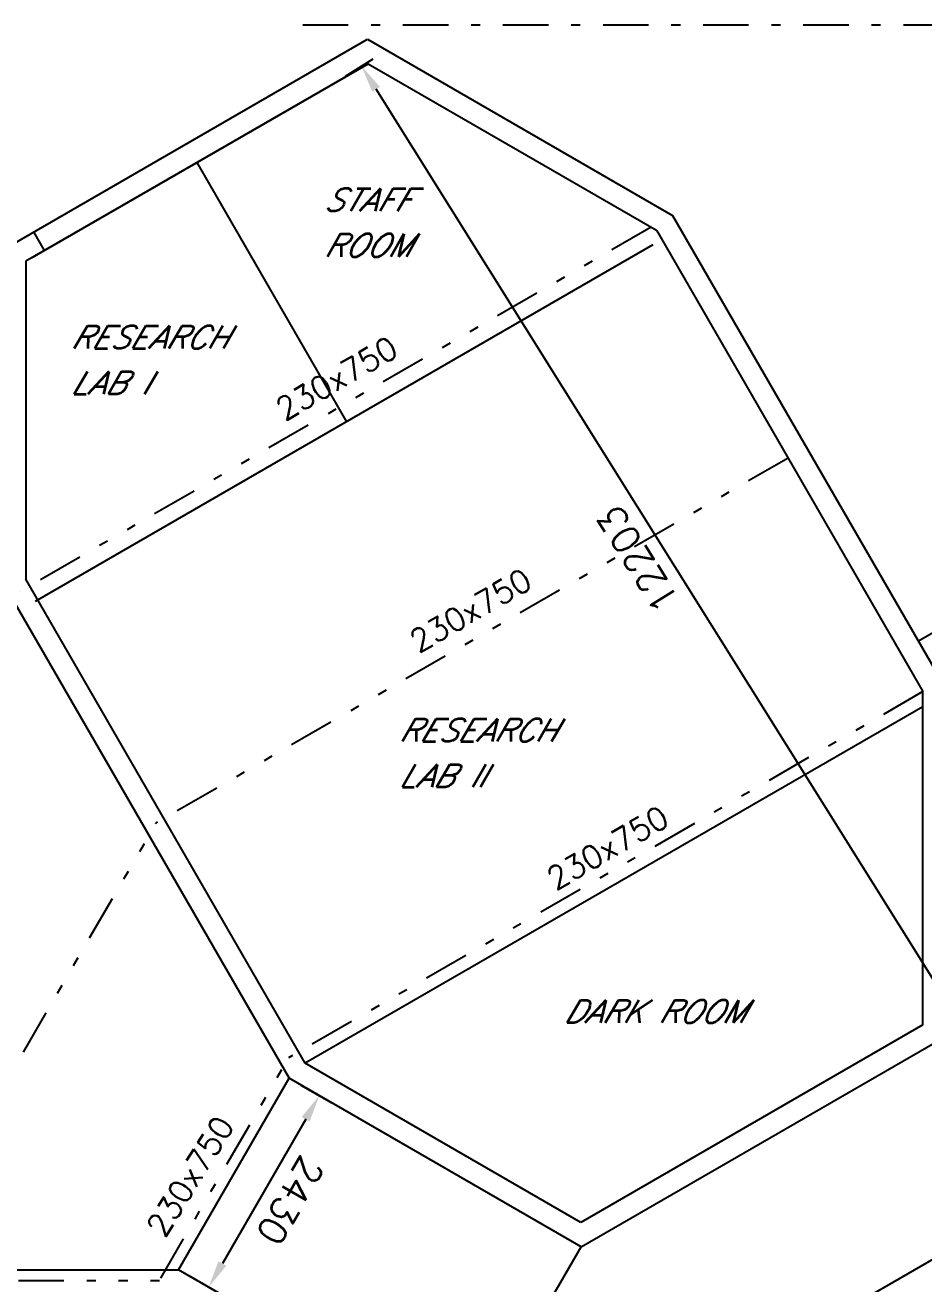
# Model space of a CAD drawing. Extents: x 8365 to 8547, y -347 to -272.
# Drawn here: x 8482.95 to 8492.83, y -303.33 to -289.5 of the extents above; entities that cross this region are included whole.
import ezdxf

# ---------------------------------------------------------------- set-up
doc = ezdxf.new("R2010")
doc.units = 0
doc.linetypes.add('DASHDOT', pattern=[1, 0.5, -0.25, 0, -0.25])
doc.linetypes.add('DIVIDE', pattern=[1.25, 0.5, -0.25, 0, -0.25, 0, -0.25])
doc.layers.get('DEFPOINTS').update_dxf_attribs({"linetype": 'CONTINUOUS'})
doc.layers.add('1', color=7, linetype='CONTINUOUS')
doc.styles.add('ROMANS', font='ROMANS')
doc.dimstyles.get("Standard").update_dxf_attribs({"dimtxt": 2.5, "dimasz": 2.5, "dimexe": 1.25, "dimexo": 0.625, "dimtad": 1, "dimcen": 2.5, "dimazin": 3, "dimtfac": 1, "dimtmove": 0, "dimatfit": 3})

# ---------------------------------------------------------------- blocks, each defined once
blk = doc.blocks.new('*D62')
at = {"layer": '1', "color": 0, "linetype": 'CONTINUOUS'}
for p, q in [((8486.472, -290.059), (8486.777, -289.868)), ((8492.965, -300.037), (8486.809, -290.202)), ((8492.946, -300.402), (8493.251, -300.211))]:
    blk.add_line(p, q, dxfattribs=at)
for points in [[(8486.767, -290.228), (8486.851, -290.175), (8486.65, -289.947)], [(8492.922, -300.063), (8493.007, -300.01), (8493.124, -300.291)]]:
    blk.add_solid(points, dxfattribs=at)
at = {"layer": 'DEFPOINTS', "color": 0, "linetype": 'CONTINUOUS'}
for p in [(8486.65, -289.947), (8486.345, -290.138), (8492.819, -300.482)]:
    blk.add_point(p, dxfattribs=at)
at = {"layer": '1', "color": 7, "linetype": 'CONTINUOUS', "style": 'ROMANS'}
blk.add_text('12203', height=0.3, rotation=122.0417, dxfattribs=at).set_placement((8490.157, -295.833))
blk = doc.blocks.new('*D64')
at = {"layer": '1', "color": 0, "linetype": 'CONTINUOUS'}
for p, q in [((8485.984, -301.145), (8486.316, -301.336)), ((8486.036, -301.521), (8485.121, -303.106)), ((8484.769, -303.249), (8485.101, -303.44))]:
    blk.add_line(p, q, dxfattribs=at)
for points in [[(8486.079, -301.546), (8485.992, -301.496), (8486.186, -301.261)], [(8485.164, -303.131), (8485.077, -303.081), (8484.971, -303.365)]]:
    blk.add_solid(points, dxfattribs=at)
at = {"layer": 'DEFPOINTS', "color": 0, "linetype": 'CONTINUOUS'}
for p in [(8485.855, -301.07), (8484.64, -303.174), (8484.971, -303.365)]:
    blk.add_point(p, dxfattribs=at)
at = {"layer": '1', "color": 7, "linetype": 'CONTINUOUS', "style": 'ROMANS'}
blk.add_text('2430', height=0.3, rotation=240, dxfattribs=at).set_placement((8485.994, -301.893))

msp = doc.modelspace()

# ---------------------------------------------------------------- linework, layer by layer
at = {"layer": '1', "color": 7, "linetype": 'DASHDOT'}
msp.add_line((8496.404, -289.498), (8485.909, -289.498), dxfattribs=at)
at = {"layer": '1', "color": 1, "linetype": 'CONTINUOUS'}
for p, q in [((8482.843, -291.889), (8486.715, -289.653)), ((8486.716, -289.652), (8490.068, -291.588)), ((8486.721, -289.921), (8482.96, -292.092)), ((8483.032, -292.051), (8486.721, -289.921)), ((8486.721, -289.921), (8489.891, -291.751)), ((8490.068, -291.588), (8493.049, -296.75)), ((8483.166, -291.973), (8483.049, -291.77)), ((8489.891, -291.751), (8492.819, -296.822)), ((8482.96, -292.092), (8482.96, -295.587)), ((8496.404, -294.169), (8492.77, -296.267)), ((8482.73, -295.658), (8485.855, -301.07)), ((8486.032, -300.906), (8482.96, -295.587)), ((8492.819, -300.482), (8492.819, -296.822)), ((8491.17, -304.073), (8498.378, -299.911)), ((8492.819, -300.482), (8489.058, -302.654)), ((8489.063, -302.922), (8493.047, -300.621)), ((8489.058, -302.654), (8486.032, -300.906)), ((8484.64, -303.174), (8485.855, -301.07)), ((8489.063, -302.922), (8485.855, -301.07)), ((8487.848, -305.026), (8489.063, -302.922)), ((8478.391, -303.174), (8484.64, -303.174)), ((8487.848, -305.026), (8484.64, -303.174))]:
    msp.add_line(p, q, dxfattribs=at)
at = {"layer": '1', "color": 7, "linetype": 'CONTINUOUS'}
for p, q in [((8484.841, -291.007), (8486.485, -293.855)), ((8489.851, -291.911), (8483.064, -295.83)), ((8492.819, -296.988), (8486.032, -300.906))]:
    msp.add_line(p, q, dxfattribs=at)
at = {"layer": '1', "color": 5, "linetype": 'DIVIDE'}
for p, q in [((8489.832, -291.717), (8482.903, -295.718)), ((8491.337, -294.256), (8484.394, -298.265)), ((8492.819, -296.822), (8485.847, -300.847)), ((8481.48, -303.292), (8484.394, -298.265)), ((8484.444, -303.268), (8485.847, -300.847)), ((8478.53, -303.292), (8484.43, -303.292))]:
    msp.add_line(p, q, dxfattribs=at)

# ---------------------------------------------------------------- texts
at = {"layer": '1', "color": 7, "linetype": 'CONTINUOUS', "style": 'ROMANS', "oblique": 30}
for s, p in [('STAFF', (8486.232, -291.542)), ('ROOM', (8486.232, -292.042)), ('RESEARCH ', (8483.451, -293.052)), ('LAB I ', (8483.451, -293.552)), ('RESEARCH ', (8487.057, -297.371)), ('LAB II', (8487.057, -297.871)), ('DARK ROOM', (8488.868, -300.462))]:
    msp.add_text(s, height=0.25, dxfattribs=at).set_placement(p)
at = {"layer": '1', "color": 6, "linetype": 'CONTINUOUS', "style": 'ROMANS'}
for rotation, p in [(30, (8485.803, -293.854)), (30, (8487.275, -296.404)), (30, (8488.781, -299.013)), (58, (8484.484, -302.835))]:
    msp.add_text('230x750', height=0.25, rotation=rotation, dxfattribs=at).set_placement(p)

# ---------------------------------------------------------------- dimensions: what is measured, and where the dimension line sits
at = {"layer": '1', "color": 7, "linetype": 'CONTINUOUS'}
for base, p1, p2, angle, picture, middle in [((8486.65, -289.947), (8492.819, -300.482), (8486.345, -290.138), 122.0417, '*D62', (8489.894, -295.13)), ((8484.971, -303.365), (8485.855, -301.07), (8484.64, -303.174), 240, '*D64', (8485.578, -302.313))]:
    dim = msp.add_linear_dim(base=base, p1=p1, p2=p2, angle=angle, dimstyle='Standard', dxfattribs=at)
    dim.commit()
    dim.dimension.update_dxf_attribs({"geometry": picture, "text_midpoint": middle, "dimtype": 161})

doc.saveas('drawing.dxf')
